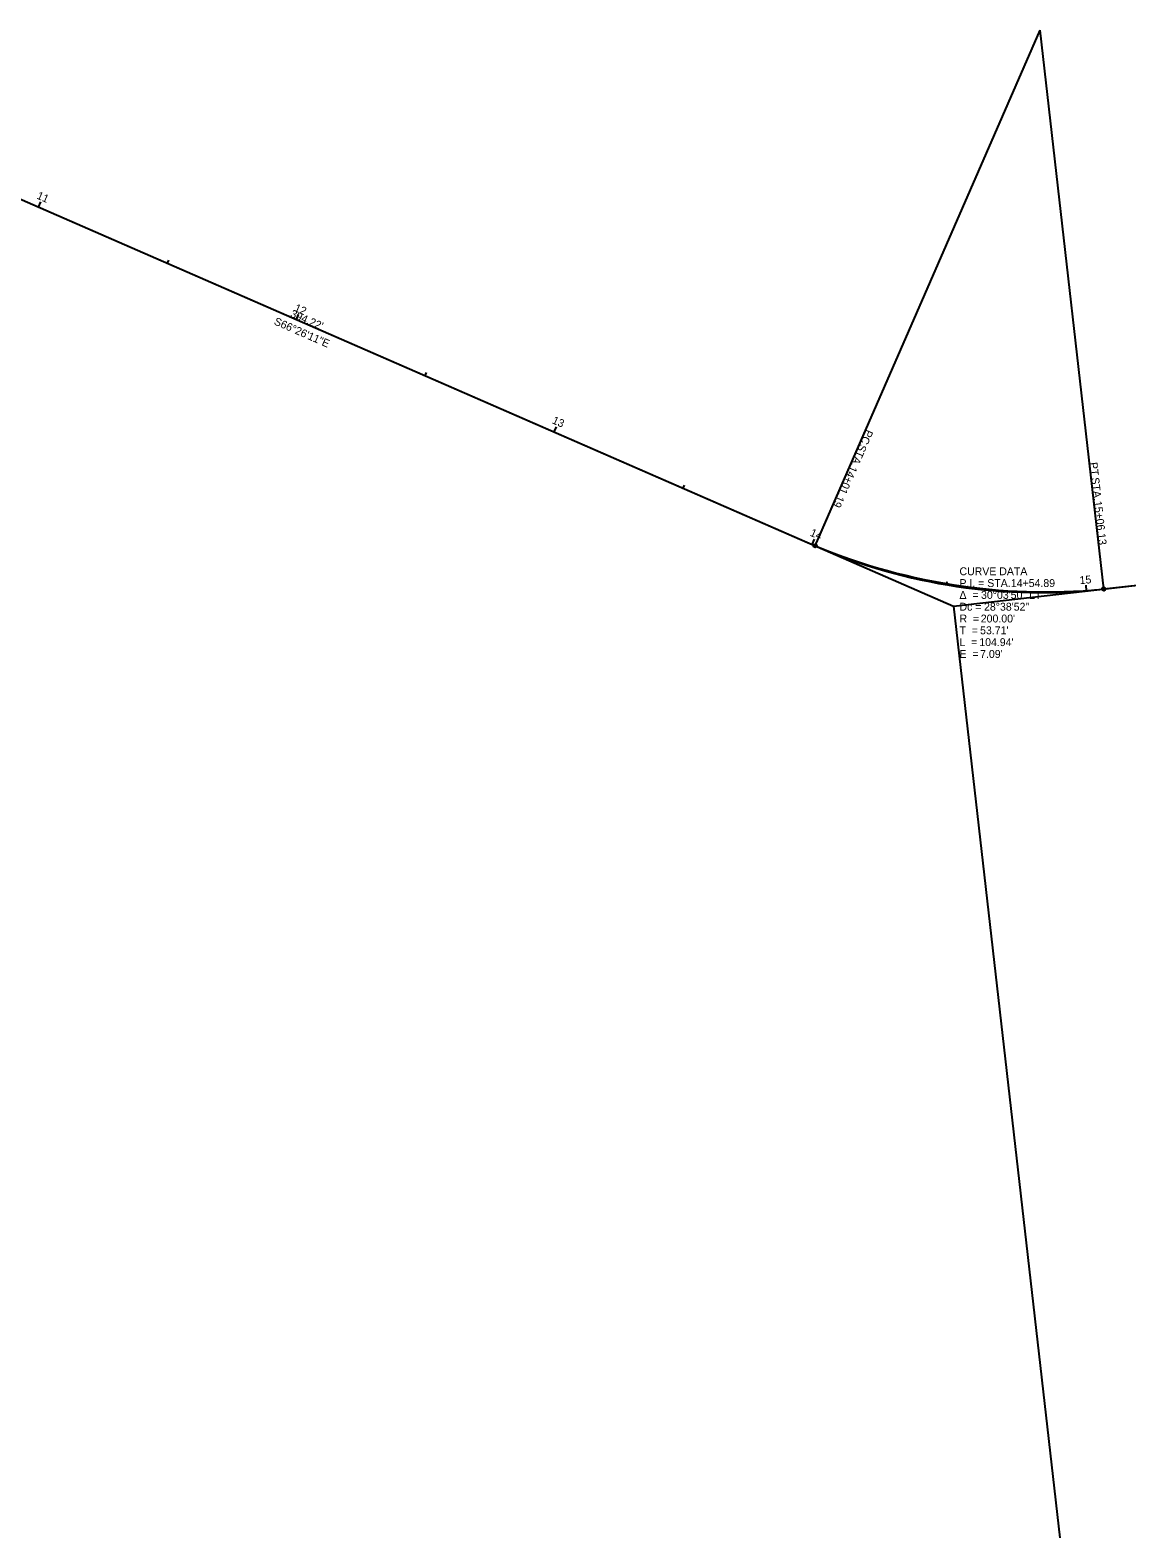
# Model space of a CAD drawing. Extents: x 1439896 to 1441697, y 420263 to 421715.
# Drawn here: x 1440851 to 1441241, y 420581 to 421117 of the extents above; entities that cross this region are included whole.
import ezdxf

# ---------------------------------------------------------------- set-up
doc = ezdxf.new("R2010")
doc.units = 0
for name, color, linetype in [('Default', 7, 'Continuous'), ('DR_X_Cells', 7, 'Continuous'), ('SV_P_Control_Cells_Set', 7, 'Continuous'), ('SV_P_Mon_Cells_Set', 7, 'Continuous'), ('SV_X_Mon_Cells_Found', 7, 'Continuous'), ('SV_X_Random_Point', 7, 'Continuous'), ('SV_X_Shot_Marker', 7, 'Continuous'), ('SV_X_Text_Elevation', 7, 'Continuous')]:
    doc.layers.add(name, color=color, linetype=linetype)

msp = doc.modelspace()

# ---------------------------------------------------------------- linework, layer by layer
at = {"layer": 'Default'}
for p, q in [((1441129.75, 420934.08), (1441209.7, 421117.4)), ((1441232.34, 420918.69), (1441209.7, 421117.4)), ((1440768.4, 421091.68), (1441178.98, 420912.61)), ((1440768.4, 421091.68), (1441129.75, 420934.08)), ((1441178.98, 420912.61), (1441394.14, 420937.13)), ((1441232.34, 420918.69), (1441316.15, 420928.24)), ((1441178.98, 420912.61), (1441216.73, 420581.29))]:
    msp.add_line(p, q, dxfattribs=at)
msp.add_arc((1441209.7, 421117.4), 200, 246.4365, 276.5002, dxfattribs=at)
at = {"layer": 'DR_X_Cells'}
for p, q in [((1440853.68, 421054.48), (1440854.48, 421056.32)), ((1440899.51, 421034.5), (1440899.99, 421035.6)), ((1440945.34, 421014.51), (1440946.14, 421016.34)), ((1440991.17, 420994.52), (1440991.65, 420995.62)), ((1441037, 420974.53), (1441037.8, 420976.37)), ((1441082.83, 420954.54), (1441083.31, 420955.64)), ((1441128.66, 420934.56), (1441129.46, 420936.39)), ((1441176.42, 420920.19), (1441176.62, 420921.38)), ((1441226.25, 420918.09), (1441226.08, 420920.08))]:
    msp.add_line(p, q, dxfattribs=at)
at = {"layer": 'SV_P_Mon_Cells_Set'}
for p, q in [((1440765.09, 421093.12), (1441127.07, 420935.25)), ((1441231.69, 420918.62), (1441316.15, 420928.24))]:
    msp.add_line(p, q, dxfattribs=at)
msp.add_arc((1441211.61, 421129.66), 212, 246.4982, 275.4339, dxfattribs=at)
at = {"layer": 'SV_X_Mon_Cells_Found'}
for p, q in [((1441129.75, 420934.08), (1441147.74, 420975.33)), ((1441232.34, 420918.69), (1441227.25, 420963.4))]:
    msp.add_line(p, q, dxfattribs=at)
for centre in [(1441129.75, 420934.08), (1441232.34, 420918.69)]:
    msp.add_circle(centre, 0.6, dxfattribs=at)
at = {"layer": 'SV_X_Text_Elevation'}
for p, q in [((1440768.4, 421091.68), (1441129.75, 420934.08)), ((1441232.34, 420918.69), (1441316.15, 420928.24))]:
    msp.add_line(p, q, dxfattribs=at)
msp.add_arc((1441209.7, 421117.4), 200, 246.4365, 276.5002, dxfattribs=at)

# ---------------------------------------------------------------- texts
at = {"layer": 'DR_X_Cells'}
for s, rotation, p in [('11', 336.4365, (1440852.81, 421057.59)), ('12', 336.4365, (1440944.36, 421017.66)), ('13', 336.4365, (1441036.02, 420977.68)), ('14', 336.4365, (1441127.69, 420937.71)), ('15', 4.7447, (1441223.86, 420920.4))]:
    msp.add_text(s, height=2.8, rotation=rotation, dxfattribs=at).set_placement(p)
at = {"layer": 'SV_P_Control_Cells_Set'}
msp.add_text('S66°26\'11"E', height=2.8, rotation=336.4365, dxfattribs=at).set_placement((1440937.13, 421012.85))
at = {"layer": 'SV_X_Mon_Cells_Found'}
for s, rotation, p in [('PC', 246.4365, (1441147.91, 420975.63)), (' STA. ', 246.4365, (1441146.08, 420971.43)), ('14+01.19', 246.4365, (1441142.3, 420962.76)), ('PT', 276.5002, (1441227.27, 420963.62)), (' STA. ', 276.5002, (1441227.77, 420959.23)), ('15+06.13', 276.5002, (1441228.84, 420949.84))]:
    msp.add_text(s, height=2.8, rotation=rotation, dxfattribs=at).set_placement(p)
at = {"layer": 'SV_X_Random_Point'}
msp.add_text("394.22'", height=2.8, rotation=336.4365, dxfattribs=at).set_placement((1440942.97, 421015.59))
at = {"layer": 'SV_X_Shot_Marker'}
for s, p in [('CURVE DATA', (1441181.05, 420923.59)), ('P.I. = STA. ', (1441181.05, 420919.39)), ('14+54.89', (1441199.31, 420919.39)), ('Δ  = ', (1441181.05, 420915.19)), ('Dc = ', (1441181.05, 420910.99)), ('30°03\'50" LT', (1441188.72, 420915.19)), ('28°38\'52"', (1441189.79, 420910.99)), ('R  = ', (1441181.05, 420906.79)), ("200.00'", (1441188.63, 420906.79)), ('T  = ', (1441181.05, 420902.59)), ("53.71'", (1441188.38, 420902.59)), ('L  = ', (1441181.05, 420898.39)), ("104.94'", (1441188.09, 420898.39)), ('E  = ', (1441181.05, 420894.19)), ("7.09'", (1441188.39, 420894.19))]:
    msp.add_text(s, height=2.8, dxfattribs=at).set_placement(p)

doc.saveas('drawing.dxf')
